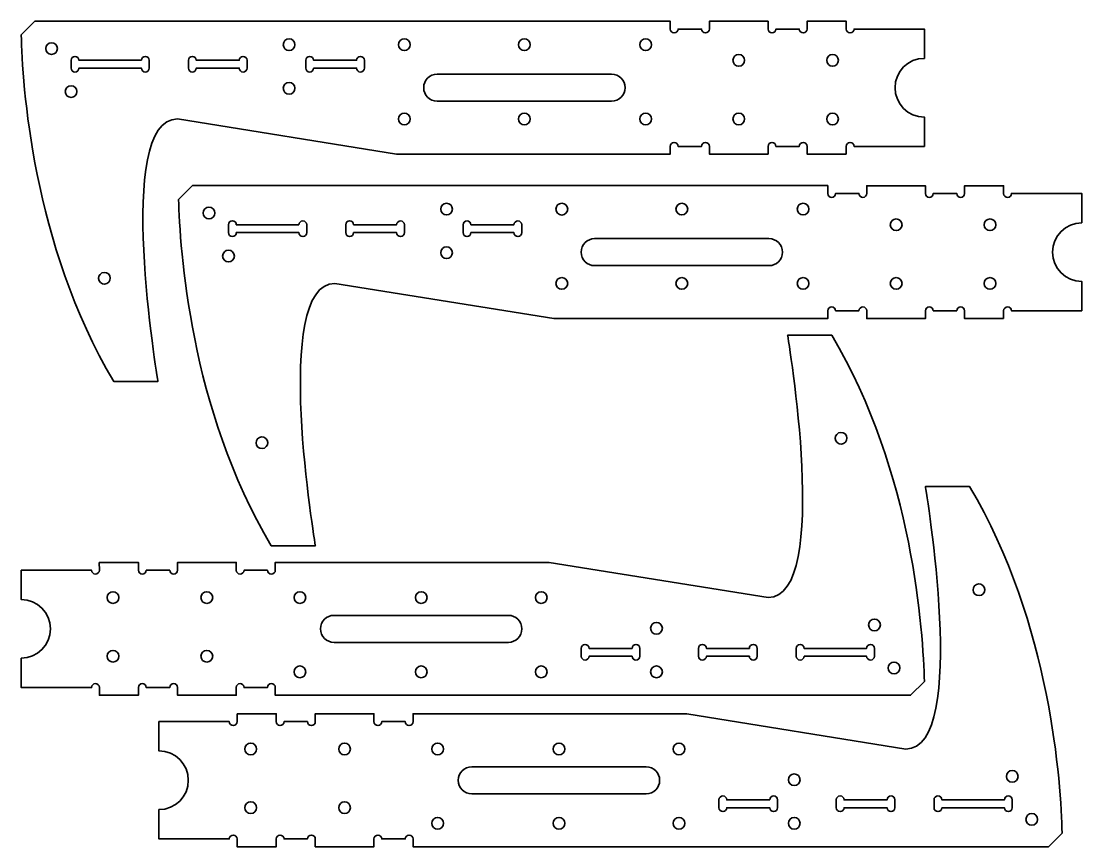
# Model space of a CAD drawing. Header units: inches. Extents: x -170 to 401, y 8 to 582.
# Drawn here: x 119 to 390.2, y 371.1 to 582.2 of the extents above; entities that cross this region are included whole.
import ezdxf

# ---------------------------------------------------------------- set-up
doc = ezdxf.new("R2010")
doc.units = ezdxf.units.IN
doc.header["$MEASUREMENT"] = 0
doc.layers.add('VECTOR-CUT', color=7, linetype='Continuous')

# ---------------------------------------------------------------- blocks, each defined once
blk = doc.blocks.new('block 13')
at = {"layer": 'VECTOR-CUT', "color": 250, "lineweight": 35, "true_color": 0x231f20}
for points, knots in [([(329.99, 548.2), (329.99, 548.2), (329.99, 550.19), (329.99, 550.19), (329.99, 550.75), (330.44, 551.19), (330.99, 551.19), (331.54, 551.19), (331.99, 550.75), (331.99, 550.19), (331.99, 550.19), (349.97, 550.2), (349.97, 550.2), (349.97, 550.2), (349.97, 550.2), (349.97, 550.2), (349.97, 550.2), (349.97, 557.7), (349.97, 557.7), (345.83, 557.69), (342.47, 561.05), (342.47, 565.2), (342.47, 569.34), (345.83, 572.7), (349.97, 572.7), (349.97, 572.7), (349.97, 580.2), (349.97, 580.2), (349.97, 580.2), (331.99, 580.2), (331.99, 580.2), (331.99, 579.65), (331.54, 579.2), (330.99, 579.2), (330.44, 579.2), (329.99, 579.65), (329.99, 580.2), (329.99, 580.2), (329.99, 582.2), (329.99, 582.2), (329.99, 582.2), (319.98, 582.2), (319.98, 582.2), (319.98, 582.2), (319.98, 580.2), (319.98, 580.2), (319.98, 579.64), (319.54, 579.2), (318.98, 579.2), (318.43, 579.2), (317.98, 579.64), (317.98, 580.2), (317.98, 580.2), (311.99, 580.2), (311.99, 580.2), (311.99, 579.64), (311.54, 579.2), (310.99, 579.2), (310.43, 579.2), (309.99, 579.64), (309.99, 580.2), (309.99, 580.2), (309.99, 582.2), (309.99, 582.2), (309.99, 582.2), (294.98, 582.2), (294.98, 582.2), (294.98, 582.2), (294.98, 580.2), (294.98, 580.2), (294.98, 579.65), (294.54, 579.2), (293.98, 579.2), (293.43, 579.2), (292.98, 579.65), (292.98, 580.2), (292.98, 580.2), (286.98, 580.2), (286.98, 580.2), (286.98, 579.65), (286.54, 579.2), (285.98, 579.2), (285.43, 579.2), (284.98, 579.65), (284.98, 580.2), (284.98, 580.2), (284.98, 582.2), (284.98, 582.2), (284.98, 582.2), (122.51, 582.2), (122.51, 582.2), (122.51, 582.2), (119, 578.69), (119, 578.69), (119.27, 566.55), (121.77, 525.21), (142.66, 490.09), (142.66, 490.09), (153.97, 490.09), (153.97, 490.09), (153.97, 490.09), (142.58, 557.2), (158.97, 557.2), (158.97, 557.2), (214.98, 548.2), (214.98, 548.2), (214.98, 548.2), (284.98, 548.2), (284.98, 548.2), (284.98, 548.2), (284.98, 550.2), (284.98, 550.2), (284.98, 550.75), (285.43, 551.2), (285.98, 551.2), (286.54, 551.2), (286.98, 550.75), (286.98, 550.2), (286.98, 550.2), (292.98, 550.2), (292.98, 550.2), (292.98, 550.75), (293.43, 551.2), (293.98, 551.2), (294.54, 551.2), (294.98, 550.75), (294.98, 550.2), (294.98, 550.2), (294.98, 548.2), (294.98, 548.2), (294.98, 548.2), (309.99, 548.2), (309.99, 548.2), (309.99, 548.2), (309.99, 550.2), (309.99, 550.2), (309.99, 550.75), (310.43, 551.2), (310.99, 551.2), (311.54, 551.2), (311.99, 550.75), (311.99, 550.2), (311.99, 550.2), (317.98, 550.2), (317.98, 550.2), (317.98, 550.75), (318.43, 551.2), (318.98, 551.2), (319.54, 551.2), (319.98, 550.75), (319.98, 550.2), (319.98, 550.2), (319.98, 548.2), (319.98, 548.2), (319.98, 548.2), (329.99, 548.2), (329.99, 548.2)], [0, 0, 0, 0, 1, 1, 1, 2, 2, 2, 3, 3, 3, 4, 4, 4, 5, 5, 5, 6, 6, 6, 7, 7, 7, 8, 8, 8, 9, 9, 9, 10, 10, 10, 11, 11, 11, 12, 12, 12, 13, 13, 13, 14, 14, 14, 15, 15, 15, 16, 16, 16, 17, 17, 17, 18, 18, 18, 19, 19, 19, 20, 20, 20, 21, 21, 21, 22, 22, 22, 23, 23, 23, 24, 24, 24, 25, 25, 25, 26, 26, 26, 27, 27, 27, 28, 28, 28, 29, 29, 29, 30, 30, 30, 31, 31, 31, 32, 32, 32, 33, 33, 33, 34, 34, 34, 35, 35, 35, 36, 36, 36, 37, 37, 37, 38, 38, 38, 39, 39, 39, 40, 40, 40, 41, 41, 41, 42, 42, 42, 43, 43, 43, 44, 44, 44, 45, 45, 45, 46, 46, 46, 47, 47, 47, 48, 48, 48, 49, 49, 49, 50, 50, 50, 51, 51, 51, 52, 52, 52, 52]), ([(149.75, 572.2), (149.75, 572.75), (150.2, 573.2), (150.75, 573.2), (151.31, 573.2), (151.75, 572.75), (151.75, 572.2), (151.75, 572.2), (151.75, 570.2), (151.75, 570.2), (151.75, 569.65), (151.31, 569.2), (150.75, 569.2), (150.2, 569.2), (149.75, 569.65), (149.75, 570.2), (149.75, 570.2), (133.75, 570.2), (133.75, 570.2), (133.75, 569.65), (133.3, 569.2), (132.75, 569.2), (132.2, 569.2), (131.75, 569.65), (131.75, 570.2), (131.75, 570.2), (131.75, 572.2), (131.75, 572.2), (131.75, 572.75), (132.2, 573.2), (132.75, 573.2), (133.3, 573.2), (133.75, 572.75), (133.75, 572.2), (133.75, 572.2), (149.75, 572.2), (149.75, 572.2)], [0, 0, 0, 0, 1, 1, 1, 2, 2, 2, 3, 3, 3, 4, 4, 4, 5, 5, 5, 6, 6, 6, 7, 7, 7, 8, 8, 8, 9, 9, 9, 10, 10, 10, 11, 11, 11, 12, 12, 12, 12]), ([(161.75, 572.2), (161.75, 572.75), (162.2, 573.2), (162.75, 573.2), (163.31, 573.2), (163.75, 572.75), (163.75, 572.2), (163.75, 572.2), (174.75, 572.2), (174.75, 572.2), (174.75, 572.75), (175.2, 573.2), (175.75, 573.2), (176.3, 573.2), (176.75, 572.75), (176.75, 572.2), (176.75, 572.2), (176.75, 570.2), (176.75, 570.2), (176.75, 569.65), (176.3, 569.2), (175.75, 569.2), (175.2, 569.2), (174.75, 569.65), (174.75, 570.2), (174.75, 570.2), (163.75, 570.2), (163.75, 570.2), (163.75, 569.65), (163.31, 569.2), (162.75, 569.2), (162.2, 569.2), (161.75, 569.65), (161.75, 570.2), (161.75, 570.2), (161.75, 572.2), (161.75, 572.2)], [0, 0, 0, 0, 1, 1, 1, 2, 2, 2, 3, 3, 3, 4, 4, 4, 5, 5, 5, 6, 6, 6, 7, 7, 7, 8, 8, 8, 9, 9, 9, 10, 10, 10, 11, 11, 11, 12, 12, 12, 12]), ([(193.75, 570.2), (193.75, 569.64), (193.3, 569.2), (192.75, 569.2), (192.2, 569.2), (191.75, 569.64), (191.75, 570.2), (191.75, 570.2), (191.75, 572.2), (191.75, 572.2), (191.75, 572.75), (192.2, 573.2), (192.75, 573.2), (193.3, 573.2), (193.75, 572.75), (193.75, 572.2), (193.75, 572.2), (204.75, 572.2), (204.75, 572.2), (204.75, 572.75), (205.2, 573.2), (205.75, 573.2), (206.3, 573.2), (206.75, 572.75), (206.75, 572.2), (206.75, 572.2), (206.75, 570.2), (206.75, 570.2), (206.75, 569.65), (206.3, 569.2), (205.75, 569.2), (205.2, 569.2), (204.75, 569.65), (204.75, 570.2), (204.75, 570.2), (193.75, 570.2), (193.75, 570.2)], [0, 0, 0, 0, 1, 1, 1, 2, 2, 2, 3, 3, 3, 4, 4, 4, 5, 5, 5, 6, 6, 6, 7, 7, 7, 8, 8, 8, 9, 9, 9, 10, 10, 10, 11, 11, 11, 12, 12, 12, 12])]:
    blk.add_open_spline(points, degree=3, knots=knots, dxfattribs=at)
at = {"layer": 'VECTOR-CUT', "color": 7, "lineweight": 35, "true_color": 0xffffff}
for points, knots in [([(126.75, 576.7), (127.58, 576.7), (128.25, 576.03), (128.25, 575.2), (128.25, 574.37), (127.58, 573.7), (126.75, 573.7), (125.92, 573.7), (125.25, 574.37), (125.25, 575.2), (125.25, 576.03), (125.92, 576.7), (126.75, 576.7)], [0, 0, 0, 0, 1, 1, 1, 2, 2, 2, 3, 3, 3, 4, 4, 4, 4]), ([(187.5, 577.7), (188.33, 577.7), (189, 577.03), (189, 576.2), (189, 575.37), (188.33, 574.7), (187.5, 574.7), (186.68, 574.7), (186, 575.37), (186, 576.2), (186, 577.03), (186.68, 577.7), (187.5, 577.7)], [0, 0, 0, 0, 1, 1, 1, 2, 2, 2, 3, 3, 3, 4, 4, 4, 4]), ([(216.98, 577.7), (217.81, 577.7), (218.48, 577.03), (218.48, 576.2), (218.48, 575.37), (217.81, 574.7), (216.98, 574.7), (216.16, 574.7), (215.48, 575.37), (215.48, 576.2), (215.48, 577.03), (216.16, 577.7), (216.98, 577.7)], [0, 0, 0, 0, 1, 1, 1, 2, 2, 2, 3, 3, 3, 4, 4, 4, 4]), ([(247.68, 577.7), (248.5, 577.7), (249.18, 577.03), (249.18, 576.2), (249.18, 575.37), (248.5, 574.7), (247.68, 574.7), (246.85, 574.7), (246.18, 575.37), (246.18, 576.2), (246.18, 577.03), (246.85, 577.7), (247.68, 577.7)], [0, 0, 0, 0, 1, 1, 1, 2, 2, 2, 3, 3, 3, 4, 4, 4, 4]), ([(278.69, 577.7), (279.52, 577.7), (280.19, 577.03), (280.19, 576.2), (280.19, 575.37), (279.52, 574.7), (278.69, 574.7), (277.87, 574.7), (277.19, 575.37), (277.19, 576.2), (277.19, 577.03), (277.87, 577.7), (278.69, 577.7)], [0, 0, 0, 0, 1, 1, 1, 2, 2, 2, 3, 3, 3, 4, 4, 4, 4]), ([(302.5, 573.7), (303.33, 573.7), (304, 573.02), (304, 572.2), (304, 571.37), (303.33, 570.7), (302.5, 570.7), (301.67, 570.7), (301, 571.37), (301, 572.2), (301, 573.03), (301.67, 573.7), (302.5, 573.7)], [0, 0, 0, 0, 1, 1, 1, 2, 2, 2, 3, 3, 3, 4, 4, 4, 4]), ([(326.5, 573.7), (327.33, 573.7), (328, 573.03), (328, 572.2), (328, 571.37), (327.33, 570.7), (326.5, 570.7), (325.68, 570.7), (325, 571.37), (325, 572.2), (325, 573.02), (325.68, 573.7), (326.5, 573.7)], [0, 0, 0, 0, 1, 1, 1, 2, 2, 2, 3, 3, 3, 4, 4, 4, 4]), ([(273.43, 565.2), (273.43, 563.29), (271.88, 561.74), (269.97, 561.74), (269.97, 561.74), (225.38, 561.74), (225.38, 561.74), (223.47, 561.74), (221.92, 563.29), (221.92, 565.2), (221.92, 565.2), (221.92, 565.2), (221.92, 565.2), (221.92, 567.11), (223.47, 568.65), (225.38, 568.65), (225.38, 568.65), (269.97, 568.65), (269.97, 568.65), (271.88, 568.65), (273.43, 567.11), (273.43, 565.2), (273.43, 565.2), (273.43, 565.2), (273.43, 565.2)], [0, 0, 0, 0, 1, 1, 1, 2, 2, 2, 3, 3, 3, 4, 4, 4, 5, 5, 5, 6, 6, 6, 7, 7, 7, 8, 8, 8, 8]), ([(131.75, 565.7), (132.58, 565.7), (133.25, 565.02), (133.25, 564.2), (133.25, 563.37), (132.58, 562.7), (131.75, 562.7), (130.92, 562.7), (130.25, 563.37), (130.25, 564.2), (130.25, 565.02), (130.93, 565.7), (131.75, 565.7)], [0, 0, 0, 0, 1, 1, 1, 2, 2, 2, 3, 3, 3, 4, 4, 4, 4]), ([(187.5, 566.56), (188.33, 566.56), (189, 565.88), (189, 565.05), (189, 564.23), (188.33, 563.55), (187.5, 563.55), (186.68, 563.55), (186, 564.23), (186, 565.05), (186, 565.88), (186.68, 566.56), (187.5, 566.56)], [0, 0, 0, 0, 1, 1, 1, 2, 2, 2, 3, 3, 3, 4, 4, 4, 4]), ([(216.98, 558.7), (217.81, 558.7), (218.48, 558.02), (218.48, 557.2), (218.48, 556.37), (217.81, 555.7), (216.98, 555.7), (216.16, 555.7), (215.48, 556.37), (215.48, 557.2), (215.48, 558.02), (216.16, 558.7), (216.98, 558.7)], [0, 0, 0, 0, 1, 1, 1, 2, 2, 2, 3, 3, 3, 4, 4, 4, 4]), ([(247.67, 558.7), (248.5, 558.7), (249.18, 558.02), (249.18, 557.2), (249.18, 556.37), (248.5, 555.7), (247.68, 555.7), (246.85, 555.7), (246.17, 556.37), (246.17, 557.2), (246.17, 558.02), (246.85, 558.7), (247.67, 558.7)], [0, 0, 0, 0, 1, 1, 1, 2, 2, 2, 3, 3, 3, 4, 4, 4, 4]), ([(278.69, 558.7), (279.52, 558.7), (280.19, 558.02), (280.19, 557.2), (280.19, 556.37), (279.52, 555.7), (278.69, 555.7), (277.87, 555.7), (277.19, 556.37), (277.19, 557.2), (277.19, 558.02), (277.87, 558.7), (278.69, 558.7)], [0, 0, 0, 0, 1, 1, 1, 2, 2, 2, 3, 3, 3, 4, 4, 4, 4]), ([(302.5, 558.7), (303.33, 558.7), (304, 558.02), (304, 557.2), (304, 556.37), (303.33, 555.7), (302.5, 555.7), (301.67, 555.7), (301, 556.37), (301, 557.2), (301, 558.02), (301.67, 558.7), (302.5, 558.7)], [0, 0, 0, 0, 1, 1, 1, 2, 2, 2, 3, 3, 3, 4, 4, 4, 4]), ([(326.5, 558.69), (327.33, 558.69), (328, 558.02), (328, 557.2), (328, 556.37), (327.33, 555.7), (326.5, 555.69), (325.68, 555.69), (325, 556.37), (325, 557.19), (325, 558.02), (325.68, 558.7), (326.5, 558.69)], [0, 0, 0, 0, 1, 1, 1, 2, 2, 2, 3, 3, 3, 4, 4, 4, 4]), ([(139.65, 517.82), (140.4, 518.17), (141.29, 517.85), (141.64, 517.1), (141.99, 516.35), (141.67, 515.45), (140.91, 515.1), (140.16, 514.76), (139.27, 515.08), (138.92, 515.83), (138.57, 516.58), (138.9, 517.47), (139.65, 517.82)], [0, 0, 0, 0, 1, 1, 1, 2, 2, 2, 3, 3, 3, 4, 4, 4, 4])]:
    blk.add_open_spline(points, degree=3, knots=knots, dxfattribs=at)
blk = doc.blocks.new('block 14')
at = {"layer": 'VECTOR-CUT', "color": 250, "lineweight": 35, "true_color": 0x231f20}
for points, knots in [([(370.25, 506.14), (370.25, 506.14), (370.25, 508.14), (370.25, 508.14), (370.25, 508.69), (370.7, 509.14), (371.25, 509.14), (371.8, 509.14), (372.25, 508.69), (372.25, 508.14), (372.25, 508.14), (390.23, 508.14), (390.23, 508.14), (390.23, 508.14), (390.23, 508.14), (390.23, 508.14), (390.23, 508.14), (390.23, 515.64), (390.23, 515.64), (386.09, 515.64), (382.73, 519), (382.73, 523.14), (382.73, 527.29), (386.09, 530.64), (390.23, 530.65), (390.23, 530.65), (390.23, 538.14), (390.23, 538.14), (390.23, 538.14), (372.25, 538.14), (372.25, 538.14), (372.25, 537.59), (371.8, 537.14), (371.25, 537.14), (370.7, 537.14), (370.25, 537.59), (370.25, 538.14), (370.25, 538.14), (370.25, 540.14), (370.25, 540.14), (370.25, 540.14), (360.25, 540.14), (360.25, 540.14), (360.25, 540.14), (360.25, 538.14), (360.25, 538.14), (360.25, 537.59), (359.8, 537.14), (359.25, 537.14), (358.69, 537.14), (358.25, 537.59), (358.25, 538.14), (358.25, 538.14), (352.25, 538.14), (352.25, 538.14), (352.25, 537.59), (351.8, 537.14), (351.25, 537.14), (350.69, 537.14), (350.25, 537.59), (350.25, 538.14), (350.25, 538.14), (350.25, 540.14), (350.25, 540.14), (350.25, 540.14), (335.24, 540.14), (335.24, 540.14), (335.24, 540.14), (335.25, 538.15), (335.25, 538.15), (335.25, 537.59), (334.8, 537.15), (334.25, 537.15), (333.69, 537.15), (333.25, 537.59), (333.25, 538.15), (333.25, 538.15), (327.25, 538.14), (327.25, 538.14), (327.25, 537.59), (326.8, 537.14), (326.25, 537.14), (325.69, 537.14), (325.25, 537.59), (325.25, 538.14), (325.25, 538.14), (325.25, 540.15), (325.25, 540.15), (325.25, 540.15), (162.77, 540.15), (162.77, 540.15), (162.77, 540.15), (159.26, 536.63), (159.26, 536.63), (159.53, 524.5), (162.03, 483.16), (182.93, 448.04), (182.93, 448.04), (194.23, 448.04), (194.23, 448.04), (194.23, 448.04), (182.84, 515.14), (199.23, 515.14), (199.23, 515.14), (255.24, 506.14), (255.24, 506.14), (255.24, 506.14), (325.25, 506.14), (325.25, 506.14), (325.25, 506.14), (325.25, 508.14), (325.25, 508.14), (325.25, 508.7), (325.69, 509.14), (326.25, 509.14), (326.8, 509.14), (327.25, 508.7), (327.25, 508.14), (327.25, 508.14), (333.24, 508.14), (333.24, 508.14), (333.24, 508.7), (333.69, 509.14), (334.24, 509.14), (334.8, 509.14), (335.24, 508.7), (335.24, 508.14), (335.24, 508.14), (335.24, 506.14), (335.24, 506.14), (335.24, 506.14), (350.25, 506.14), (350.25, 506.14), (350.25, 506.14), (350.25, 508.14), (350.25, 508.14), (350.25, 508.7), (350.69, 509.14), (351.25, 509.14), (351.8, 509.14), (352.25, 508.7), (352.25, 508.14), (352.25, 508.14), (358.25, 508.14), (358.25, 508.14), (358.25, 508.7), (358.69, 509.14), (359.25, 509.14), (359.8, 509.14), (360.25, 508.7), (360.25, 508.14), (360.25, 508.14), (360.25, 506.14), (360.25, 506.14), (360.25, 506.14), (370.25, 506.14), (370.25, 506.14)], [0, 0, 0, 0, 1, 1, 1, 2, 2, 2, 3, 3, 3, 4, 4, 4, 5, 5, 5, 6, 6, 6, 7, 7, 7, 8, 8, 8, 9, 9, 9, 10, 10, 10, 11, 11, 11, 12, 12, 12, 13, 13, 13, 14, 14, 14, 15, 15, 15, 16, 16, 16, 17, 17, 17, 18, 18, 18, 19, 19, 19, 20, 20, 20, 21, 21, 21, 22, 22, 22, 23, 23, 23, 24, 24, 24, 25, 25, 25, 26, 26, 26, 27, 27, 27, 28, 28, 28, 29, 29, 29, 30, 30, 30, 31, 31, 31, 32, 32, 32, 33, 33, 33, 34, 34, 34, 35, 35, 35, 36, 36, 36, 37, 37, 37, 38, 38, 38, 39, 39, 39, 40, 40, 40, 41, 41, 41, 42, 42, 42, 43, 43, 43, 44, 44, 44, 45, 45, 45, 46, 46, 46, 47, 47, 47, 48, 48, 48, 49, 49, 49, 50, 50, 50, 51, 51, 51, 52, 52, 52, 52]), ([(190.02, 530.14), (190.02, 530.7), (190.46, 531.14), (191.02, 531.14), (191.57, 531.14), (192.02, 530.7), (192.02, 530.14), (192.02, 530.14), (192.02, 528.14), (192.02, 528.14), (192.02, 527.59), (191.57, 527.14), (191.02, 527.14), (190.46, 527.14), (190.02, 527.59), (190.02, 528.14), (190.02, 528.14), (174.01, 528.15), (174.01, 528.15), (174.01, 527.59), (173.57, 527.15), (173.01, 527.15), (172.46, 527.15), (172.01, 527.59), (172.01, 528.15), (172.01, 528.15), (172.01, 530.15), (172.01, 530.15), (172.01, 530.7), (172.46, 531.15), (173.01, 531.15), (173.57, 531.15), (174.01, 530.7), (174.01, 530.15), (174.01, 530.15), (190.02, 530.14), (190.02, 530.14)], [0, 0, 0, 0, 1, 1, 1, 2, 2, 2, 3, 3, 3, 4, 4, 4, 5, 5, 5, 6, 6, 6, 7, 7, 7, 8, 8, 8, 9, 9, 9, 10, 10, 10, 11, 11, 11, 12, 12, 12, 12]), ([(202.02, 530.15), (202.02, 530.7), (202.46, 531.15), (203.01, 531.15), (203.57, 531.15), (204.01, 530.7), (204.01, 530.15), (204.01, 530.15), (215.01, 530.14), (215.01, 530.14), (215.01, 530.7), (215.46, 531.14), (216.01, 531.14), (216.56, 531.14), (217.01, 530.7), (217.01, 530.14), (217.01, 530.14), (217.01, 528.14), (217.01, 528.14), (217.01, 527.59), (216.56, 527.14), (216.01, 527.14), (215.46, 527.14), (215.01, 527.59), (215.01, 528.14), (215.01, 528.14), (204.01, 528.14), (204.01, 528.14), (204.01, 527.59), (203.57, 527.14), (203.01, 527.14), (202.46, 527.14), (202.01, 527.59), (202.01, 528.14), (202.01, 528.14), (202.02, 530.15), (202.02, 530.15)], [0, 0, 0, 0, 1, 1, 1, 2, 2, 2, 3, 3, 3, 4, 4, 4, 5, 5, 5, 6, 6, 6, 7, 7, 7, 8, 8, 8, 9, 9, 9, 10, 10, 10, 11, 11, 11, 12, 12, 12, 12]), ([(234.01, 528.14), (234.01, 527.59), (233.57, 527.14), (233.01, 527.14), (232.46, 527.14), (232.01, 527.59), (232.01, 528.14), (232.01, 528.14), (232.01, 530.14), (232.01, 530.14), (232.01, 530.7), (232.46, 531.14), (233.01, 531.14), (233.57, 531.14), (234.01, 530.7), (234.01, 530.14), (234.01, 530.14), (245.01, 530.14), (245.01, 530.14), (245.01, 530.7), (245.46, 531.14), (246.01, 531.14), (246.56, 531.14), (247.01, 530.7), (247.01, 530.14), (247.01, 530.14), (247.01, 528.14), (247.01, 528.14), (247.01, 527.59), (246.56, 527.14), (246.01, 527.14), (245.46, 527.14), (245.01, 527.59), (245.01, 528.14), (245.01, 528.14), (234.01, 528.14), (234.01, 528.14)], [0, 0, 0, 0, 1, 1, 1, 2, 2, 2, 3, 3, 3, 4, 4, 4, 5, 5, 5, 6, 6, 6, 7, 7, 7, 8, 8, 8, 9, 9, 9, 10, 10, 10, 11, 11, 11, 12, 12, 12, 12])]:
    blk.add_open_spline(points, degree=3, knots=knots, dxfattribs=at)
at = {"layer": 'VECTOR-CUT', "color": 7, "lineweight": 35, "true_color": 0xffffff}
for points, knots in [([(167.01, 534.65), (167.84, 534.65), (168.51, 533.97), (168.51, 533.15), (168.51, 532.32), (167.84, 531.65), (167.01, 531.65), (166.19, 531.65), (165.51, 532.32), (165.51, 533.15), (165.51, 533.97), (166.19, 534.65), (167.01, 534.65)], [0, 0, 0, 0, 1, 1, 1, 2, 2, 2, 3, 3, 3, 4, 4, 4, 4]), ([(227.77, 535.64), (228.59, 535.65), (229.27, 534.97), (229.27, 534.15), (229.27, 533.32), (228.59, 532.65), (227.77, 532.65), (226.94, 532.65), (226.27, 533.32), (226.27, 534.15), (226.27, 534.97), (226.94, 535.64), (227.77, 535.64)], [0, 0, 0, 0, 1, 1, 1, 2, 2, 2, 3, 3, 3, 4, 4, 4, 4]), ([(257.25, 535.64), (258.07, 535.64), (258.75, 534.97), (258.75, 534.14), (258.75, 533.32), (258.07, 532.64), (257.25, 532.64), (256.42, 532.64), (255.75, 533.32), (255.75, 534.14), (255.75, 534.97), (256.42, 535.64), (257.25, 535.64)], [0, 0, 0, 0, 1, 1, 1, 2, 2, 2, 3, 3, 3, 4, 4, 4, 4]), ([(287.94, 535.64), (288.76, 535.64), (289.44, 534.97), (289.44, 534.14), (289.44, 533.32), (288.76, 532.65), (287.94, 532.65), (287.11, 532.64), (286.44, 533.32), (286.44, 534.15), (286.44, 534.97), (287.11, 535.64), (287.94, 535.64)], [0, 0, 0, 0, 1, 1, 1, 2, 2, 2, 3, 3, 3, 4, 4, 4, 4]), ([(318.96, 535.64), (319.78, 535.64), (320.46, 534.97), (320.46, 534.14), (320.46, 533.32), (319.78, 532.65), (318.96, 532.65), (318.13, 532.64), (317.46, 533.32), (317.46, 534.15), (317.46, 534.97), (318.13, 535.64), (318.96, 535.64)], [0, 0, 0, 0, 1, 1, 1, 2, 2, 2, 3, 3, 3, 4, 4, 4, 4]), ([(342.76, 531.64), (343.59, 531.64), (344.26, 530.97), (344.26, 530.14), (344.26, 529.31), (343.59, 528.64), (342.76, 528.64), (341.94, 528.64), (341.26, 529.31), (341.26, 530.14), (341.26, 530.97), (341.94, 531.64), (342.76, 531.64)], [0, 0, 0, 0, 1, 1, 1, 2, 2, 2, 3, 3, 3, 4, 4, 4, 4]), ([(366.77, 531.64), (367.59, 531.64), (368.26, 530.97), (368.26, 530.14), (368.27, 529.31), (367.59, 528.64), (366.77, 528.64), (365.94, 528.64), (365.26, 529.31), (365.27, 530.14), (365.26, 530.97), (365.94, 531.64), (366.77, 531.64)], [0, 0, 0, 0, 1, 1, 1, 2, 2, 2, 3, 3, 3, 4, 4, 4, 4]), ([(313.69, 523.15), (313.69, 521.24), (312.14, 519.69), (310.23, 519.69), (310.23, 519.69), (265.64, 519.69), (265.64, 519.69), (263.73, 519.69), (262.18, 521.24), (262.18, 523.15), (262.18, 523.15), (262.18, 523.15), (262.18, 523.15), (262.18, 525.05), (263.73, 526.6), (265.64, 526.6), (265.64, 526.6), (310.23, 526.6), (310.23, 526.6), (312.14, 526.6), (313.69, 525.05), (313.69, 523.15), (313.69, 523.15), (313.69, 523.15), (313.69, 523.15)], [0, 0, 0, 0, 1, 1, 1, 2, 2, 2, 3, 3, 3, 4, 4, 4, 5, 5, 5, 6, 6, 6, 7, 7, 7, 8, 8, 8, 8]), ([(172.01, 523.64), (172.84, 523.64), (173.51, 522.97), (173.51, 522.14), (173.51, 521.31), (172.84, 520.64), (172.01, 520.64), (171.19, 520.64), (170.51, 521.31), (170.51, 522.14), (170.51, 522.97), (171.19, 523.64), (172.01, 523.64)], [0, 0, 0, 0, 1, 1, 1, 2, 2, 2, 3, 3, 3, 4, 4, 4, 4]), ([(227.77, 524.5), (228.59, 524.5), (229.26, 523.83), (229.27, 523), (229.27, 522.17), (228.59, 521.5), (227.77, 521.5), (226.94, 521.5), (226.27, 522.17), (226.27, 523), (226.27, 523.83), (226.94, 524.5), (227.77, 524.5)], [0, 0, 0, 0, 1, 1, 1, 2, 2, 2, 3, 3, 3, 4, 4, 4, 4]), ([(257.24, 516.64), (258.07, 516.64), (258.75, 515.97), (258.75, 515.14), (258.75, 514.31), (258.07, 513.64), (257.25, 513.64), (256.42, 513.64), (255.74, 514.31), (255.74, 515.14), (255.74, 515.97), (256.42, 516.64), (257.24, 516.64)], [0, 0, 0, 0, 1, 1, 1, 2, 2, 2, 3, 3, 3, 4, 4, 4, 4]), ([(287.94, 516.64), (288.77, 516.64), (289.44, 515.97), (289.44, 515.14), (289.44, 514.31), (288.76, 513.64), (287.94, 513.64), (287.11, 513.64), (286.44, 514.31), (286.44, 515.14), (286.44, 515.97), (287.11, 516.64), (287.94, 516.64)], [0, 0, 0, 0, 1, 1, 1, 2, 2, 2, 3, 3, 3, 4, 4, 4, 4]), ([(318.96, 516.64), (319.78, 516.64), (320.46, 515.97), (320.46, 515.14), (320.46, 514.31), (319.78, 513.64), (318.96, 513.64), (318.13, 513.64), (317.46, 514.31), (317.46, 515.14), (317.46, 515.97), (318.13, 516.64), (318.96, 516.64)], [0, 0, 0, 0, 1, 1, 1, 2, 2, 2, 3, 3, 3, 4, 4, 4, 4]), ([(342.76, 516.64), (343.59, 516.64), (344.26, 515.97), (344.26, 515.14), (344.26, 514.31), (343.59, 513.64), (342.76, 513.64), (341.94, 513.64), (341.26, 514.31), (341.26, 515.14), (341.26, 515.97), (341.94, 516.64), (342.76, 516.64)], [0, 0, 0, 0, 1, 1, 1, 2, 2, 2, 3, 3, 3, 4, 4, 4, 4]), ([(366.77, 516.64), (367.59, 516.64), (368.26, 515.97), (368.26, 515.14), (368.26, 514.31), (367.59, 513.64), (366.76, 513.64), (365.94, 513.64), (365.26, 514.31), (365.26, 515.14), (365.27, 515.97), (365.94, 516.64), (366.77, 516.64)], [0, 0, 0, 0, 1, 1, 1, 2, 2, 2, 3, 3, 3, 4, 4, 4, 4]), ([(179.91, 475.77), (180.66, 476.12), (181.55, 475.8), (181.9, 475.05), (182.25, 474.29), (181.93, 473.4), (181.18, 473.05), (180.43, 472.7), (179.53, 473.03), (179.18, 473.78), (178.83, 474.53), (179.16, 475.42), (179.91, 475.77)], [0, 0, 0, 0, 1, 1, 1, 2, 2, 2, 3, 3, 3, 4, 4, 4, 4])]:
    blk.add_open_spline(points, degree=3, knots=knots, dxfattribs=at)
blk = doc.blocks.new('block 15')
at = {"layer": 'VECTOR-CUT', "color": 250, "lineweight": 35, "true_color": 0x231f20}
for points, knots in [([(138.97, 443.81), (138.97, 443.81), (138.98, 441.81), (138.98, 441.81), (138.98, 441.26), (138.53, 440.81), (137.98, 440.81), (137.42, 440.81), (136.98, 441.26), (136.98, 441.81), (136.98, 441.81), (119, 441.81), (119, 441.81), (119, 441.81), (119, 441.81), (119, 441.81), (119, 441.81), (119, 434.31), (119, 434.31), (123.14, 434.31), (126.5, 430.95), (126.5, 426.81), (126.5, 422.67), (123.14, 419.31), (119, 419.31), (119, 419.31), (119, 411.81), (119, 411.81), (119, 411.81), (136.98, 411.81), (136.98, 411.81), (136.98, 412.36), (137.42, 412.81), (137.98, 412.81), (138.53, 412.81), (138.98, 412.36), (138.98, 411.81), (138.98, 411.81), (138.98, 409.81), (138.98, 409.81), (138.98, 409.81), (148.98, 409.81), (148.98, 409.81), (148.98, 409.81), (148.98, 411.81), (148.98, 411.81), (148.98, 412.36), (149.43, 412.81), (149.98, 412.81), (150.53, 412.81), (150.98, 412.36), (150.98, 411.81), (150.98, 411.81), (156.98, 411.81), (156.98, 411.81), (156.98, 412.36), (157.43, 412.81), (157.98, 412.81), (158.53, 412.81), (158.98, 412.36), (158.98, 411.81), (158.98, 411.81), (158.98, 409.81), (158.98, 409.81), (158.98, 409.81), (173.98, 409.81), (173.98, 409.81), (173.98, 409.81), (173.98, 411.81), (173.98, 411.81), (173.98, 412.36), (174.43, 412.81), (174.98, 412.81), (175.53, 412.81), (175.98, 412.36), (175.98, 411.81), (175.98, 411.81), (181.98, 411.81), (181.98, 411.81), (181.98, 412.36), (182.43, 412.81), (182.98, 412.81), (183.53, 412.81), (183.98, 412.36), (183.98, 411.81), (183.98, 411.81), (183.98, 409.81), (183.98, 409.81), (183.98, 409.81), (346.46, 409.81), (346.46, 409.81), (346.46, 409.81), (349.97, 413.32), (349.97, 413.32), (349.7, 425.45), (347.2, 466.79), (326.3, 501.91), (326.3, 501.91), (314.99, 501.91), (314.99, 501.91), (314.99, 501.91), (326.38, 434.81), (309.99, 434.81), (309.99, 434.81), (253.98, 443.81), (253.98, 443.81), (253.98, 443.81), (183.98, 443.81), (183.98, 443.81), (183.98, 443.81), (183.98, 441.81), (183.98, 441.81), (183.98, 441.26), (183.53, 440.81), (182.98, 440.81), (182.43, 440.81), (181.98, 441.26), (181.98, 441.81), (181.98, 441.81), (175.98, 441.81), (175.98, 441.81), (175.98, 441.26), (175.53, 440.81), (174.98, 440.81), (174.43, 440.81), (173.98, 441.26), (173.98, 441.81), (173.98, 441.81), (173.98, 443.81), (173.98, 443.81), (173.98, 443.81), (158.98, 443.81), (158.98, 443.81), (158.98, 443.81), (158.98, 441.81), (158.98, 441.81), (158.98, 441.26), (158.53, 440.81), (157.98, 440.81), (157.43, 440.81), (156.98, 441.26), (156.98, 441.81), (156.98, 441.81), (150.98, 441.81), (150.98, 441.81), (150.98, 441.26), (150.53, 440.81), (149.98, 440.81), (149.43, 440.81), (148.98, 441.26), (148.98, 441.81), (148.98, 441.81), (148.98, 443.81), (148.98, 443.81), (148.98, 443.81), (138.97, 443.81), (138.97, 443.81)], [0, 0, 0, 0, 1, 1, 1, 2, 2, 2, 3, 3, 3, 4, 4, 4, 5, 5, 5, 6, 6, 6, 7, 7, 7, 8, 8, 8, 9, 9, 9, 10, 10, 10, 11, 11, 11, 12, 12, 12, 13, 13, 13, 14, 14, 14, 15, 15, 15, 16, 16, 16, 17, 17, 17, 18, 18, 18, 19, 19, 19, 20, 20, 20, 21, 21, 21, 22, 22, 22, 23, 23, 23, 24, 24, 24, 25, 25, 25, 26, 26, 26, 27, 27, 27, 28, 28, 28, 29, 29, 29, 30, 30, 30, 31, 31, 31, 32, 32, 32, 33, 33, 33, 34, 34, 34, 35, 35, 35, 36, 36, 36, 37, 37, 37, 38, 38, 38, 39, 39, 39, 40, 40, 40, 41, 41, 41, 42, 42, 42, 43, 43, 43, 44, 44, 44, 45, 45, 45, 46, 46, 46, 47, 47, 47, 48, 48, 48, 49, 49, 49, 50, 50, 50, 51, 51, 51, 52, 52, 52, 52]), ([(275.21, 421.81), (275.21, 422.36), (275.66, 422.81), (276.21, 422.81), (276.76, 422.81), (277.21, 422.36), (277.21, 421.81), (277.21, 421.81), (277.21, 419.81), (277.21, 419.81), (277.21, 419.26), (276.76, 418.81), (276.21, 418.81), (275.66, 418.81), (275.21, 419.26), (275.21, 419.81), (275.21, 419.81), (264.21, 419.81), (264.21, 419.81), (264.21, 419.26), (263.76, 418.81), (263.21, 418.81), (262.66, 418.81), (262.21, 419.26), (262.21, 419.81), (262.21, 419.81), (262.21, 421.81), (262.21, 421.81), (262.21, 422.36), (262.66, 422.81), (263.21, 422.81), (263.76, 422.81), (264.21, 422.36), (264.21, 421.81), (264.21, 421.81), (275.21, 421.81), (275.21, 421.81)], [0, 0, 0, 0, 1, 1, 1, 2, 2, 2, 3, 3, 3, 4, 4, 4, 5, 5, 5, 6, 6, 6, 7, 7, 7, 8, 8, 8, 9, 9, 9, 10, 10, 10, 11, 11, 11, 12, 12, 12, 12]), ([(307.21, 419.81), (307.21, 419.25), (306.76, 418.81), (306.21, 418.81), (305.66, 418.81), (305.21, 419.25), (305.21, 419.81), (305.21, 419.81), (294.21, 419.81), (294.21, 419.81), (294.21, 419.25), (293.76, 418.81), (293.21, 418.81), (292.66, 418.81), (292.21, 419.25), (292.21, 419.81), (292.21, 419.81), (292.21, 421.81), (292.21, 421.81), (292.21, 422.36), (292.66, 422.81), (293.21, 422.81), (293.76, 422.81), (294.21, 422.36), (294.21, 421.81), (294.21, 421.81), (305.21, 421.81), (305.21, 421.81), (305.21, 422.36), (305.66, 422.81), (306.21, 422.81), (306.76, 422.81), (307.21, 422.36), (307.21, 421.81), (307.21, 421.81), (307.21, 419.81), (307.21, 419.81)], [0, 0, 0, 0, 1, 1, 1, 2, 2, 2, 3, 3, 3, 4, 4, 4, 5, 5, 5, 6, 6, 6, 7, 7, 7, 8, 8, 8, 9, 9, 9, 10, 10, 10, 11, 11, 11, 12, 12, 12, 12]), ([(319.21, 419.81), (319.21, 419.25), (318.76, 418.81), (318.21, 418.81), (317.66, 418.81), (317.21, 419.25), (317.21, 419.81), (317.21, 419.81), (317.21, 421.81), (317.21, 421.81), (317.21, 422.36), (317.66, 422.81), (318.21, 422.81), (318.76, 422.81), (319.21, 422.36), (319.21, 421.81), (319.21, 421.81), (335.21, 421.81), (335.21, 421.81), (335.21, 422.36), (335.66, 422.81), (336.21, 422.81), (336.76, 422.81), (337.21, 422.36), (337.21, 421.81), (337.21, 421.81), (337.21, 419.81), (337.21, 419.81), (337.21, 419.25), (336.76, 418.81), (336.21, 418.81), (335.66, 418.81), (335.21, 419.25), (335.21, 419.81), (335.21, 419.81), (319.21, 419.81), (319.21, 419.81)], [0, 0, 0, 0, 1, 1, 1, 2, 2, 2, 3, 3, 3, 4, 4, 4, 5, 5, 5, 6, 6, 6, 7, 7, 7, 8, 8, 8, 9, 9, 9, 10, 10, 10, 11, 11, 11, 12, 12, 12, 12])]:
    blk.add_open_spline(points, degree=3, knots=knots, dxfattribs=at)
at = {"layer": 'VECTOR-CUT', "color": 7, "lineweight": 35, "true_color": 0xffffff}
for points, knots in [([(329.32, 474.18), (328.56, 473.83), (327.67, 474.16), (327.32, 474.91), (326.97, 475.66), (327.3, 476.55), (328.05, 476.9), (328.8, 477.25), (329.69, 476.93), (330.04, 476.18), (330.39, 475.42), (330.07, 474.53), (329.32, 474.18)], [0, 0, 0, 0, 1, 1, 1, 2, 2, 2, 3, 3, 3, 4, 4, 4, 4]), ([(142.46, 433.31), (141.63, 433.31), (140.96, 433.98), (140.96, 434.81), (140.96, 435.64), (141.63, 436.31), (142.46, 436.31), (143.29, 436.31), (143.96, 435.64), (143.96, 434.81), (143.96, 433.98), (143.29, 433.31), (142.46, 433.31)], [0, 0, 0, 0, 1, 1, 1, 2, 2, 2, 3, 3, 3, 4, 4, 4, 4]), ([(166.46, 433.31), (165.63, 433.31), (164.96, 433.98), (164.96, 434.81), (164.96, 435.64), (165.63, 436.31), (166.46, 436.31), (167.29, 436.31), (167.96, 435.64), (167.96, 434.81), (167.96, 433.98), (167.29, 433.31), (166.46, 433.31)], [0, 0, 0, 0, 1, 1, 1, 2, 2, 2, 3, 3, 3, 4, 4, 4, 4]), ([(190.27, 433.31), (189.44, 433.31), (188.77, 433.98), (188.77, 434.81), (188.77, 435.64), (189.44, 436.31), (190.27, 436.31), (191.1, 436.31), (191.77, 435.64), (191.77, 434.81), (191.77, 433.98), (191.1, 433.31), (190.27, 433.31)], [0, 0, 0, 0, 1, 1, 1, 2, 2, 2, 3, 3, 3, 4, 4, 4, 4]), ([(221.29, 433.31), (220.46, 433.31), (219.79, 433.98), (219.79, 434.81), (219.79, 435.64), (220.46, 436.31), (221.29, 436.31), (222.12, 436.31), (222.79, 435.64), (222.79, 434.81), (222.79, 433.98), (222.12, 433.31), (221.29, 433.31)], [0, 0, 0, 0, 1, 1, 1, 2, 2, 2, 3, 3, 3, 4, 4, 4, 4]), ([(251.98, 433.31), (251.15, 433.31), (250.48, 433.98), (250.48, 434.81), (250.48, 435.64), (251.15, 436.31), (251.98, 436.31), (252.81, 436.31), (253.48, 435.64), (253.48, 434.81), (253.48, 433.98), (252.81, 433.31), (251.98, 433.31)], [0, 0, 0, 0, 1, 1, 1, 2, 2, 2, 3, 3, 3, 4, 4, 4, 4]), ([(195.54, 426.81), (195.54, 428.72), (197.08, 430.26), (198.99, 430.26), (198.99, 430.26), (243.58, 430.26), (243.58, 430.26), (245.49, 430.26), (247.04, 428.72), (247.04, 426.81), (247.04, 426.81), (247.04, 426.81), (247.04, 426.81), (247.04, 424.9), (245.49, 423.35), (243.58, 423.35), (243.58, 423.35), (198.99, 423.35), (198.99, 423.35), (197.08, 423.35), (195.54, 424.9), (195.54, 426.81), (195.54, 426.81), (195.54, 426.81), (195.54, 426.81)], [0, 0, 0, 0, 1, 1, 1, 2, 2, 2, 3, 3, 3, 4, 4, 4, 5, 5, 5, 6, 6, 6, 7, 7, 7, 8, 8, 8, 8]), ([(337.21, 426.31), (336.38, 426.31), (335.71, 426.98), (335.71, 427.81), (335.71, 428.64), (336.38, 429.31), (337.21, 429.31), (338.04, 429.31), (338.71, 428.64), (338.71, 427.81), (338.71, 426.98), (338.04, 426.31), (337.21, 426.31)], [0, 0, 0, 0, 1, 1, 1, 2, 2, 2, 3, 3, 3, 4, 4, 4, 4]), ([(281.46, 425.45), (280.63, 425.45), (279.96, 426.12), (279.96, 426.95), (279.96, 427.78), (280.63, 428.45), (281.46, 428.45), (282.29, 428.45), (282.96, 427.78), (282.96, 426.95), (282.96, 426.12), (282.29, 425.45), (281.46, 425.45)], [0, 0, 0, 0, 1, 1, 1, 2, 2, 2, 3, 3, 3, 4, 4, 4, 4]), ([(142.46, 418.31), (141.63, 418.31), (140.96, 418.98), (140.96, 419.81), (140.96, 420.64), (141.63, 421.31), (142.46, 421.31), (143.29, 421.31), (143.96, 420.64), (143.96, 419.81), (143.96, 418.98), (143.29, 418.31), (142.46, 418.31)], [0, 0, 0, 0, 1, 1, 1, 2, 2, 2, 3, 3, 3, 4, 4, 4, 4]), ([(166.46, 418.31), (165.63, 418.31), (164.96, 418.98), (164.96, 419.81), (164.96, 420.64), (165.63, 421.31), (166.46, 421.31), (167.29, 421.31), (167.96, 420.64), (167.96, 419.81), (167.96, 418.98), (167.29, 418.31), (166.46, 418.31)], [0, 0, 0, 0, 1, 1, 1, 2, 2, 2, 3, 3, 3, 4, 4, 4, 4]), ([(342.21, 415.31), (341.38, 415.31), (340.71, 415.98), (340.71, 416.81), (340.71, 417.63), (341.38, 418.31), (342.21, 418.31), (343.04, 418.31), (343.71, 417.64), (343.71, 416.81), (343.71, 415.98), (343.04, 415.31), (342.21, 415.31)], [0, 0, 0, 0, 1, 1, 1, 2, 2, 2, 3, 3, 3, 4, 4, 4, 4]), ([(190.27, 414.31), (189.44, 414.31), (188.77, 414.98), (188.77, 415.81), (188.77, 416.64), (189.44, 417.31), (190.27, 417.31), (191.1, 417.31), (191.77, 416.64), (191.77, 415.81), (191.77, 414.98), (191.1, 414.31), (190.27, 414.31)], [0, 0, 0, 0, 1, 1, 1, 2, 2, 2, 3, 3, 3, 4, 4, 4, 4]), ([(221.29, 414.31), (220.46, 414.31), (219.79, 414.98), (219.79, 415.81), (219.79, 416.64), (220.46, 417.31), (221.29, 417.31), (222.12, 417.31), (222.79, 416.64), (222.79, 415.81), (222.79, 414.98), (222.12, 414.31), (221.29, 414.31)], [0, 0, 0, 0, 1, 1, 1, 2, 2, 2, 3, 3, 3, 4, 4, 4, 4]), ([(251.98, 414.31), (251.15, 414.31), (250.48, 414.98), (250.48, 415.81), (250.48, 416.64), (251.15, 417.31), (251.98, 417.31), (252.81, 417.31), (253.48, 416.64), (253.48, 415.81), (253.48, 414.98), (252.81, 414.31), (251.98, 414.31)], [0, 0, 0, 0, 1, 1, 1, 2, 2, 2, 3, 3, 3, 4, 4, 4, 4]), ([(281.46, 414.31), (280.63, 414.31), (279.96, 414.98), (279.96, 415.81), (279.96, 416.64), (280.63, 417.31), (281.46, 417.31), (282.29, 417.31), (282.96, 416.64), (282.96, 415.81), (282.96, 414.98), (282.29, 414.31), (281.46, 414.31)], [0, 0, 0, 0, 1, 1, 1, 2, 2, 2, 3, 3, 3, 4, 4, 4, 4])]:
    blk.add_open_spline(points, degree=3, knots=knots, dxfattribs=at)
blk = doc.blocks.new('block 16')
at = {"layer": 'VECTOR-CUT', "color": 250, "lineweight": 35, "true_color": 0x231f20}
for points, knots in [([(174.2, 405.08), (174.2, 405.08), (174.21, 403.08), (174.21, 403.08), (174.21, 402.53), (173.76, 402.08), (173.21, 402.08), (172.65, 402.08), (172.21, 402.53), (172.21, 403.08), (172.21, 403.08), (154.23, 403.08), (154.23, 403.08), (154.23, 403.08), (154.23, 403.08), (154.23, 403.08), (154.23, 403.08), (154.23, 395.58), (154.23, 395.58), (158.37, 395.58), (161.73, 392.22), (161.73, 388.08), (161.73, 383.93), (158.37, 380.58), (154.23, 380.58), (154.23, 380.58), (154.23, 373.08), (154.23, 373.08), (154.23, 373.08), (172.21, 373.08), (172.21, 373.08), (172.21, 373.63), (172.65, 374.08), (173.21, 374.08), (173.76, 374.08), (174.21, 373.63), (174.21, 373.08), (174.21, 373.08), (174.21, 371.08), (174.21, 371.08), (174.21, 371.08), (184.21, 371.08), (184.21, 371.08), (184.21, 371.08), (184.21, 373.08), (184.21, 373.08), (184.21, 373.63), (184.66, 374.08), (185.21, 374.08), (185.76, 374.08), (186.21, 373.63), (186.21, 373.08), (186.21, 373.08), (192.21, 373.08), (192.21, 373.08), (192.21, 373.63), (192.66, 374.08), (193.21, 374.08), (193.76, 374.08), (194.21, 373.63), (194.21, 373.08), (194.21, 373.08), (194.21, 371.08), (194.21, 371.08), (194.21, 371.08), (209.21, 371.08), (209.21, 371.08), (209.21, 371.08), (209.21, 373.08), (209.21, 373.08), (209.21, 373.63), (209.66, 374.08), (210.21, 374.08), (210.76, 374.08), (211.21, 373.63), (211.21, 373.08), (211.21, 373.08), (217.21, 373.08), (217.21, 373.08), (217.21, 373.63), (217.66, 374.08), (218.21, 374.08), (218.76, 374.08), (219.21, 373.63), (219.21, 373.08), (219.21, 373.08), (219.21, 371.08), (219.21, 371.08), (219.21, 371.08), (381.69, 371.08), (381.69, 371.08), (381.69, 371.08), (385.2, 374.59), (385.2, 374.59), (384.93, 386.72), (382.43, 428.06), (361.53, 463.18), (361.53, 463.18), (350.22, 463.18), (350.22, 463.18), (350.22, 463.18), (361.61, 396.08), (345.22, 396.08), (345.22, 396.08), (289.21, 405.08), (289.21, 405.08), (289.21, 405.08), (219.21, 405.08), (219.21, 405.08), (219.21, 405.08), (219.21, 403.08), (219.21, 403.08), (219.21, 402.53), (218.76, 402.08), (218.21, 402.08), (217.66, 402.08), (217.21, 402.53), (217.21, 403.08), (217.21, 403.08), (211.21, 403.08), (211.21, 403.08), (211.21, 402.53), (210.76, 402.08), (210.21, 402.08), (209.66, 402.08), (209.21, 402.53), (209.21, 403.08), (209.21, 403.08), (209.21, 405.08), (209.21, 405.08), (209.21, 405.08), (194.21, 405.08), (194.21, 405.08), (194.21, 405.08), (194.21, 403.08), (194.21, 403.08), (194.21, 402.53), (193.76, 402.08), (193.21, 402.08), (192.66, 402.08), (192.21, 402.53), (192.21, 403.08), (192.21, 403.08), (186.21, 403.08), (186.21, 403.08), (186.21, 402.53), (185.76, 402.08), (185.21, 402.08), (184.66, 402.08), (184.21, 402.53), (184.21, 403.08), (184.21, 403.08), (184.21, 405.08), (184.21, 405.08), (184.21, 405.08), (174.2, 405.08), (174.2, 405.08)], [0, 0, 0, 0, 1, 1, 1, 2, 2, 2, 3, 3, 3, 4, 4, 4, 5, 5, 5, 6, 6, 6, 7, 7, 7, 8, 8, 8, 9, 9, 9, 10, 10, 10, 11, 11, 11, 12, 12, 12, 13, 13, 13, 14, 14, 14, 15, 15, 15, 16, 16, 16, 17, 17, 17, 18, 18, 18, 19, 19, 19, 20, 20, 20, 21, 21, 21, 22, 22, 22, 23, 23, 23, 24, 24, 24, 25, 25, 25, 26, 26, 26, 27, 27, 27, 28, 28, 28, 29, 29, 29, 30, 30, 30, 31, 31, 31, 32, 32, 32, 33, 33, 33, 34, 34, 34, 35, 35, 35, 36, 36, 36, 37, 37, 37, 38, 38, 38, 39, 39, 39, 40, 40, 40, 41, 41, 41, 42, 42, 42, 43, 43, 43, 44, 44, 44, 45, 45, 45, 46, 46, 46, 47, 47, 47, 48, 48, 48, 49, 49, 49, 50, 50, 50, 51, 51, 51, 52, 52, 52, 52]), ([(310.44, 383.08), (310.44, 383.63), (310.89, 384.08), (311.44, 384.08), (311.99, 384.08), (312.44, 383.63), (312.44, 383.08), (312.44, 383.08), (312.44, 381.08), (312.44, 381.08), (312.44, 380.53), (311.99, 380.08), (311.44, 380.08), (310.89, 380.08), (310.44, 380.53), (310.44, 381.08), (310.44, 381.08), (299.44, 381.08), (299.44, 381.08), (299.44, 380.53), (298.99, 380.08), (298.44, 380.08), (297.89, 380.08), (297.44, 380.53), (297.44, 381.08), (297.44, 381.08), (297.44, 383.08), (297.44, 383.08), (297.44, 383.63), (297.89, 384.08), (298.44, 384.08), (298.99, 384.08), (299.44, 383.63), (299.44, 383.08), (299.44, 383.08), (310.44, 383.08), (310.44, 383.08)], [0, 0, 0, 0, 1, 1, 1, 2, 2, 2, 3, 3, 3, 4, 4, 4, 5, 5, 5, 6, 6, 6, 7, 7, 7, 8, 8, 8, 9, 9, 9, 10, 10, 10, 11, 11, 11, 12, 12, 12, 12]), ([(342.44, 381.08), (342.44, 380.52), (341.99, 380.08), (341.44, 380.08), (340.89, 380.08), (340.44, 380.52), (340.44, 381.08), (340.44, 381.08), (329.44, 381.08), (329.44, 381.08), (329.44, 380.52), (329, 380.08), (328.44, 380.08), (327.89, 380.08), (327.44, 380.52), (327.44, 381.08), (327.44, 381.08), (327.44, 383.08), (327.44, 383.08), (327.44, 383.63), (327.89, 384.08), (328.44, 384.08), (329, 384.08), (329.44, 383.63), (329.44, 383.08), (329.44, 383.08), (340.44, 383.08), (340.44, 383.08), (340.44, 383.63), (340.89, 384.08), (341.44, 384.08), (341.99, 384.08), (342.44, 383.63), (342.44, 383.08), (342.44, 383.08), (342.44, 381.08), (342.44, 381.08)], [0, 0, 0, 0, 1, 1, 1, 2, 2, 2, 3, 3, 3, 4, 4, 4, 5, 5, 5, 6, 6, 6, 7, 7, 7, 8, 8, 8, 9, 9, 9, 10, 10, 10, 11, 11, 11, 12, 12, 12, 12]), ([(354.44, 381.08), (354.44, 380.52), (353.99, 380.08), (353.44, 380.08), (352.89, 380.08), (352.44, 380.52), (352.44, 381.08), (352.44, 381.08), (352.44, 383.08), (352.44, 383.08), (352.44, 383.63), (352.89, 384.08), (353.44, 384.08), (353.99, 384.08), (354.44, 383.63), (354.44, 383.08), (354.44, 383.08), (370.44, 383.08), (370.44, 383.08), (370.44, 383.63), (370.89, 384.08), (371.44, 384.08), (371.99, 384.08), (372.44, 383.63), (372.44, 383.08), (372.44, 383.08), (372.44, 381.08), (372.44, 381.08), (372.44, 380.52), (371.99, 380.08), (371.44, 380.08), (370.89, 380.08), (370.44, 380.52), (370.44, 381.08), (370.44, 381.08), (354.44, 381.08), (354.44, 381.08)], [0, 0, 0, 0, 1, 1, 1, 2, 2, 2, 3, 3, 3, 4, 4, 4, 5, 5, 5, 6, 6, 6, 7, 7, 7, 8, 8, 8, 9, 9, 9, 10, 10, 10, 11, 11, 11, 12, 12, 12, 12])]:
    blk.add_open_spline(points, degree=3, knots=knots, dxfattribs=at)
at = {"layer": 'VECTOR-CUT', "color": 7, "lineweight": 35, "true_color": 0xffffff}
for points, knots in [([(364.55, 435.45), (363.79, 435.1), (362.9, 435.43), (362.55, 436.18), (362.2, 436.93), (362.53, 437.82), (363.28, 438.17), (364.03, 438.52), (364.92, 438.2), (365.27, 437.45), (365.62, 436.69), (365.3, 435.8), (364.55, 435.45)], [0, 0, 0, 0, 1, 1, 1, 2, 2, 2, 3, 3, 3, 4, 4, 4, 4]), ([(177.69, 394.58), (176.86, 394.58), (176.19, 395.25), (176.19, 396.08), (176.19, 396.91), (176.86, 397.58), (177.69, 397.58), (178.52, 397.58), (179.19, 396.91), (179.19, 396.08), (179.19, 395.25), (178.52, 394.58), (177.69, 394.58)], [0, 0, 0, 0, 1, 1, 1, 2, 2, 2, 3, 3, 3, 4, 4, 4, 4]), ([(201.69, 394.58), (200.86, 394.58), (200.19, 395.25), (200.19, 396.08), (200.19, 396.91), (200.86, 397.58), (201.69, 397.58), (202.52, 397.58), (203.19, 396.91), (203.19, 396.08), (203.19, 395.25), (202.52, 394.58), (201.69, 394.58)], [0, 0, 0, 0, 1, 1, 1, 2, 2, 2, 3, 3, 3, 4, 4, 4, 4]), ([(225.5, 394.58), (224.67, 394.58), (224, 395.25), (224, 396.08), (224, 396.91), (224.67, 397.58), (225.5, 397.58), (226.33, 397.58), (227, 396.91), (227, 396.08), (227, 395.25), (226.33, 394.58), (225.5, 394.58)], [0, 0, 0, 0, 1, 1, 1, 2, 2, 2, 3, 3, 3, 4, 4, 4, 4]), ([(256.52, 394.58), (255.69, 394.58), (255.02, 395.25), (255.02, 396.08), (255.02, 396.91), (255.69, 397.58), (256.52, 397.58), (257.35, 397.58), (258.02, 396.91), (258.02, 396.08), (258.02, 395.25), (257.35, 394.58), (256.52, 394.58)], [0, 0, 0, 0, 1, 1, 1, 2, 2, 2, 3, 3, 3, 4, 4, 4, 4]), ([(287.21, 394.58), (286.38, 394.58), (285.71, 395.25), (285.71, 396.08), (285.71, 396.91), (286.38, 397.58), (287.21, 397.58), (288.04, 397.58), (288.71, 396.91), (288.71, 396.08), (288.71, 395.25), (288.04, 394.58), (287.21, 394.58)], [0, 0, 0, 0, 1, 1, 1, 2, 2, 2, 3, 3, 3, 4, 4, 4, 4]), ([(230.77, 388.08), (230.77, 389.99), (232.31, 391.53), (234.22, 391.53), (234.22, 391.53), (278.82, 391.53), (278.82, 391.53), (280.72, 391.53), (282.27, 389.99), (282.27, 388.08), (282.27, 388.08), (282.27, 388.08), (282.27, 388.08), (282.27, 386.17), (280.72, 384.62), (278.82, 384.62), (278.82, 384.62), (234.22, 384.62), (234.22, 384.62), (232.31, 384.62), (230.77, 386.17), (230.77, 388.08), (230.77, 388.08), (230.77, 388.08), (230.77, 388.08)], [0, 0, 0, 0, 1, 1, 1, 2, 2, 2, 3, 3, 3, 4, 4, 4, 5, 5, 5, 6, 6, 6, 7, 7, 7, 8, 8, 8, 8]), ([(372.44, 387.58), (371.61, 387.58), (370.94, 388.25), (370.94, 389.08), (370.94, 389.91), (371.61, 390.58), (372.44, 390.58), (373.27, 390.58), (373.94, 389.91), (373.94, 389.08), (373.94, 388.25), (373.27, 387.58), (372.44, 387.58)], [0, 0, 0, 0, 1, 1, 1, 2, 2, 2, 3, 3, 3, 4, 4, 4, 4]), ([(316.69, 386.72), (315.86, 386.72), (315.19, 387.39), (315.19, 388.22), (315.19, 389.05), (315.86, 389.72), (316.69, 389.72), (317.52, 389.72), (318.19, 389.05), (318.19, 388.22), (318.19, 387.39), (317.52, 386.72), (316.69, 386.72)], [0, 0, 0, 0, 1, 1, 1, 2, 2, 2, 3, 3, 3, 4, 4, 4, 4]), ([(177.69, 379.58), (176.86, 379.58), (176.19, 380.25), (176.19, 381.08), (176.19, 381.91), (176.86, 382.58), (177.69, 382.58), (178.52, 382.58), (179.19, 381.91), (179.19, 381.08), (179.19, 380.25), (178.52, 379.58), (177.69, 379.58)], [0, 0, 0, 0, 1, 1, 1, 2, 2, 2, 3, 3, 3, 4, 4, 4, 4]), ([(201.69, 379.58), (200.86, 379.58), (200.19, 380.25), (200.19, 381.08), (200.19, 381.91), (200.86, 382.58), (201.69, 382.58), (202.52, 382.58), (203.19, 381.91), (203.19, 381.08), (203.19, 380.25), (202.52, 379.58), (201.69, 379.58)], [0, 0, 0, 0, 1, 1, 1, 2, 2, 2, 3, 3, 3, 4, 4, 4, 4]), ([(225.5, 375.58), (224.67, 375.58), (224, 376.25), (224, 377.08), (224, 377.91), (224.67, 378.58), (225.5, 378.58), (226.33, 378.58), (227, 377.91), (227, 377.08), (227, 376.25), (226.33, 375.58), (225.5, 375.58)], [0, 0, 0, 0, 1, 1, 1, 2, 2, 2, 3, 3, 3, 4, 4, 4, 4]), ([(256.52, 375.58), (255.69, 375.58), (255.02, 376.25), (255.02, 377.08), (255.02, 377.91), (255.69, 378.58), (256.52, 378.58), (257.35, 378.58), (258.02, 377.91), (258.02, 377.08), (258.02, 376.25), (257.35, 375.58), (256.52, 375.58)], [0, 0, 0, 0, 1, 1, 1, 2, 2, 2, 3, 3, 3, 4, 4, 4, 4]), ([(287.21, 375.58), (286.38, 375.58), (285.71, 376.25), (285.71, 377.08), (285.71, 377.91), (286.38, 378.58), (287.21, 378.58), (288.04, 378.58), (288.71, 377.91), (288.71, 377.08), (288.71, 376.25), (288.04, 375.58), (287.21, 375.58)], [0, 0, 0, 0, 1, 1, 1, 2, 2, 2, 3, 3, 3, 4, 4, 4, 4]), ([(316.69, 375.58), (315.86, 375.58), (315.19, 376.25), (315.19, 377.08), (315.19, 377.91), (315.86, 378.58), (316.69, 378.58), (317.52, 378.58), (318.19, 377.91), (318.19, 377.08), (318.19, 376.25), (317.52, 375.58), (316.69, 375.58)], [0, 0, 0, 0, 1, 1, 1, 2, 2, 2, 3, 3, 3, 4, 4, 4, 4]), ([(377.44, 376.58), (376.61, 376.58), (375.94, 377.25), (375.94, 378.08), (375.94, 378.9), (376.61, 379.58), (377.44, 379.58), (378.27, 379.58), (378.94, 378.9), (378.94, 378.08), (378.94, 377.25), (378.27, 376.58), (377.44, 376.58)], [0, 0, 0, 0, 1, 1, 1, 2, 2, 2, 3, 3, 3, 4, 4, 4, 4])]:
    blk.add_open_spline(points, degree=3, knots=knots, dxfattribs=at)

msp = doc.modelspace()

# ---------------------------------------------------------------- block references
at = {"layer": 'VECTOR-CUT'}
for name in ['block 13', 'block 14', 'block 15', 'block 16']:
    msp.add_blockref(name, (0, 0), dxfattribs=at)

doc.saveas('drawing.dxf')
